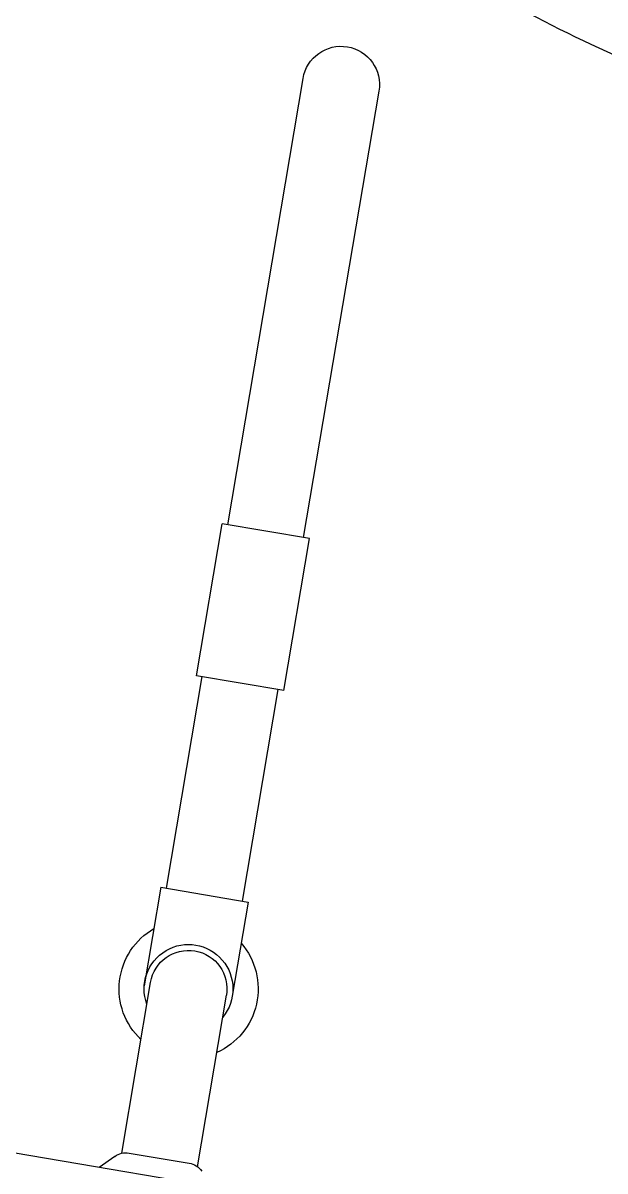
# Model space of a CAD drawing. Extents: x -936 to 12807311, y 101 to 1511157.
# Drawn here: x 12236708 to 12237013, y 1184214 to 1184815 of the extents above; entities that cross this region are included whole.
import ezdxf

# ---------------------------------------------------------------- set-up
doc = ezdxf.new("R2010")
doc.units = 0
doc.header["$LTSCALE"] = 1000
doc.header["$MEASUREMENT"] = 0
doc.linetypes.add('PX-PLAN-F2-T2$0$DASH', pattern=[0.35, 0.25, -0.1])
doc.layers.add('PX-PLAN-F2-T2$0$FUR家具', color=8, linetype='Continuous')
doc.layers.add('PX-PLAN-F2-T2$0$WALL', color=9, linetype='Continuous')

# ---------------------------------------------------------------- blocks, each defined once
blk = doc.blocks.new('PX-PLAN-F2-T2$0$X-01-10-02$0$TOILET4')
at = {"layer": 'PX-PLAN-F2-T2$0$FUR家具', "color": 8}
for p, q in [((29412.01, 36376.99), (29419.14, 36384.12)), ((29076.22, 36330.25), (29076.22, 36376.59)), ((29156.82, 36376.59), (29076.22, 36376.59)), ((29156.82, 36330.25), (29156.82, 36376.59)), ((29269.14, 36376.59), (29269.14, 36330.25)), ((29269.14, 36376.59), (29321.49, 36376.59)), ((29076.22, 36373.63), (28839.29, 36373.55)), ((29269.14, 36373.63), (29156.82, 36373.63)), ((29409.79, 36373.63), (29319.14, 36373.63)), ((29409.06, 36369.87), (29409.06, 36337.91)), ((29076.22, 36333.33), (28839.29, 36333.25)), ((29156.82, 36330.25), (29076.22, 36330.25)), ((29269.14, 36333.33), (29156.82, 36333.33)), ((29269.14, 36330.25), (29319.14, 36330.25)), ((29410.16, 36333.33), (29319.14, 36333.33))]:
    blk.add_line(p, q, dxfattribs=at)
for centre, radius, start, end in [((29319.14, 36353.42), 36.41, 33.72053, 140.46613), ((29319.14, 36353.48), 23.23, 60.15037, 299.84925), ((29419.14, 36369.87), 10.08, 135, 180), ((28839.29, 36353.48), 20.15, 90, 270), ((29319.14, 36353.48), 20.15, 90, 270), ((29419.14, 36337.91), 10.08, 180, 224.99992), ((29319.14, 36353.42), 36.41, 219.53378, 326.50461)]:
    blk.add_arc(centre, radius, start, end, dxfattribs=at)
blk = doc.blocks.new('PX-PLAN-F2-T2')
at = {"layer": 'PX-PLAN-F2-T2$0$FUR家具', "linetype": 'PX-PLAN-F2-T2$0$DASH', "extrusion": (4.18057e-08, -5.85942e-07, 1)}
blk.add_circle((12237322.259, 1185483.931, -5.171), 750, dxfattribs=at)
at = {"layer": 'PX-PLAN-F2-T2$0$WALL'}
blk.add_line((12238158.786, 1183978.168), (12235988.945, 1184344.249), dxfattribs=at)
at = {"layer": 'PX-PLAN-F2-T2$0$FUR家具', "color": 8, "xscale": -1, "rotation": 80.42344426911741}
blk.add_blockref('PX-PLAN-F2-T2$0$X-01-10-02$0$TOILET4', (12277518.967, 1207172.352, 0), dxfattribs=at)

msp = doc.modelspace()

# ---------------------------------------------------------------- block references
msp.add_blockref('PX-PLAN-F2-T2', (0, 0))

doc.saveas('drawing.dxf')
